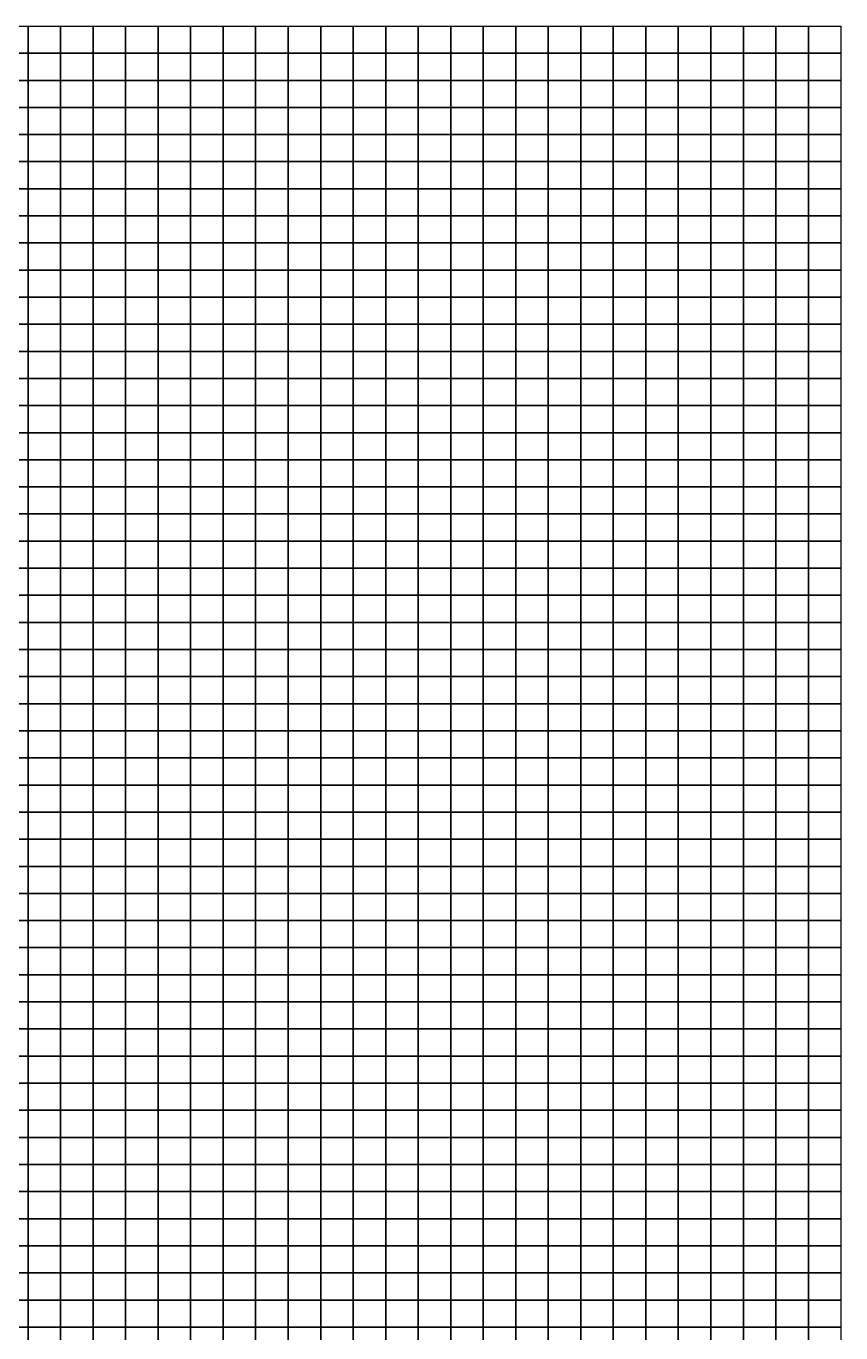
# Model space of a CAD drawing. Header units: millimetres. Extents: x -20000 to 218800, y -20000 to 179000.
# Drawn here: x 188728 to 218800, y 130788 to 179000 of the extents above; entities that cross this region are included whole.
import ezdxf

# ---------------------------------------------------------------- set-up
doc = ezdxf.new("R2010")
doc.units = ezdxf.units.MM

msp = doc.modelspace()

# ---------------------------------------------------------------- meshes
at = {"layer": 'GELAENDE'}
mesh = msp.add_polymesh((9, 8), dxfattribs=at)
for k, corner in enumerate([(181600, 172000, -531), (181600, 173000, -533), (181600, 174000, -533), (181600, 175000, -530), (181600, 176000, -525), (181600, 177000, -518), (181600, 178000, -509), (181600, 179000, -499), (182800, 172000, -537), (182800, 173000, -539), (182800, 174000, -539), (182800, 175000, -536), (182800, 176000, -531), (182800, 177000, -524), (182800, 178000, -514), (182800, 179000, -503), (184000, 172000, -542), (184000, 173000, -544), (184000, 174000, -544), (184000, 175000, -541), (184000, 176000, -536), (184000, 177000, -528), (184000, 178000, -518), (184000, 179000, -507), (185200, 172000, -545), (185200, 173000, -547), (185200, 174000, -547), (185200, 175000, -544), (185200, 176000, -539), (185200, 177000, -531), (185200, 178000, -521), (185200, 179000, -509), (186400, 172000, -547), (186400, 173000, -549), (186400, 174000, -549), (186400, 175000, -546), (186400, 176000, -541), (186400, 177000, -533), (186400, 178000, -523), (186400, 179000, -511), (187600, 172000, -548), (187600, 173000, -550), (187600, 174000, -549), (187600, 175000, -546), (187600, 176000, -541), (187600, 177000, -533), (187600, 178000, -523), (187600, 179000, -511), (188800, 172000, -547), (188800, 173000, -549), (188800, 174000, -548), (188800, 175000, -545), (188800, 176000, -540), (188800, 177000, -532), (188800, 178000, -522), (188800, 179000, -510), (190000, 172000, -544), (190000, 173000, -546), (190000, 174000, -546), (190000, 175000, -543), (190000, 176000, -538), (190000, 177000, -530), (190000, 178000, -520), (190000, 179000, -508), (191200, 172000, -540), (191200, 173000, -542), (191200, 174000, -542), (191200, 175000, -539), (191200, 176000, -534), (191200, 177000, -526), (191200, 178000, -517), (191200, 179000, -505)]):
    mesh.set_mesh_vertex(divmod(k, 8), corner)
mesh = msp.add_polymesh((9, 8), dxfattribs=at)
for k, corner in enumerate([(191200, 172000, -540), (191200, 173000, -542), (191200, 174000, -542), (191200, 175000, -539), (191200, 176000, -534), (191200, 177000, -526), (191200, 178000, -517), (191200, 179000, -505), (192400, 172000, -535), (192400, 173000, -537), (192400, 174000, -536), (192400, 175000, -534), (192400, 176000, -529), (192400, 177000, -522), (192400, 178000, -512), (192400, 179000, -501), (193600, 172000, -528), (193600, 173000, -530), (193600, 174000, -530), (193600, 175000, -527), (193600, 176000, -522), (193600, 177000, -516), (193600, 178000, -507), (193600, 179000, -496), (194800, 172000, -520), (194800, 173000, -522), (194800, 174000, -522), (194800, 175000, -519), (194800, 176000, -515), (194800, 177000, -508), (194800, 178000, -500), (194800, 179000, -490), (196000, 172000, -511), (196000, 173000, -513), (196000, 174000, -512), (196000, 175000, -510), (196000, 176000, -506), (196000, 177000, -500), (196000, 178000, -493), (196000, 179000, -483), (197200, 172000, -501), (197200, 173000, -502), (197200, 174000, -502), (197200, 175000, -500), (197200, 176000, -496), (197200, 177000, -491), (197200, 178000, -484), (197200, 179000, -476), (198400, 172000, -489), (198400, 173000, -491), (198400, 174000, -490), (198400, 175000, -489), (198400, 176000, -485), (198400, 177000, -481), (198400, 178000, -475), (198400, 179000, -467), (199600, 172000, -477), (199600, 173000, -478), (199600, 174000, -478), (199600, 175000, -477), (199600, 176000, -474), (199600, 177000, -470), (199600, 178000, -464), (199600, 179000, -458), (200800, 172000, -464), (200800, 173000, -465), (200800, 174000, -465), (200800, 175000, -464), (200800, 176000, -461), (200800, 177000, -458), (200800, 178000, -454), (200800, 179000, -448)]):
    mesh.set_mesh_vertex(divmod(k, 8), corner)
mesh = msp.add_polymesh((9, 8), dxfattribs=at)
for k, corner in enumerate([(200800, 172000, -464), (200800, 173000, -465), (200800, 174000, -465), (200800, 175000, -464), (200800, 176000, -461), (200800, 177000, -458), (200800, 178000, -454), (200800, 179000, -448), (202000, 172000, -451), (202000, 173000, -451), (202000, 174000, -451), (202000, 175000, -450), (202000, 176000, -448), (202000, 177000, -446), (202000, 178000, -442), (202000, 179000, -438), (203200, 172000, -436), (203200, 173000, -437), (203200, 174000, -437), (203200, 175000, -436), (203200, 176000, -435), (203200, 177000, -433), (203200, 178000, -430), (203200, 179000, -427), (204400, 172000, -422), (204400, 173000, -422), (204400, 174000, -422), (204400, 175000, -422), (204400, 176000, -421), (204400, 177000, -420), (204400, 178000, -418), (204400, 179000, -417), (205600, 172000, -407), (205600, 173000, -407), (205600, 174000, -407), (205600, 175000, -407), (205600, 176000, -407), (205600, 177000, -407), (205600, 178000, -406), (205600, 179000, -406), (206800, 172000, -393), (206800, 173000, -392), (206800, 174000, -392), (206800, 175000, -393), (206800, 176000, -393), (206800, 177000, -393), (206800, 178000, -394), (206800, 179000, -394), (208000, 172000, -378), (208000, 173000, -378), (208000, 174000, -378), (208000, 175000, -378), (208000, 176000, -379), (208000, 177000, -380), (208000, 178000, -382), (208000, 179000, -383), (209200, 172000, -363), (209200, 173000, -363), (209200, 174000, -363), (209200, 175000, -364), (209200, 176000, -365), (209200, 177000, -367), (209200, 178000, -369), (209200, 179000, -372), (210400, 172000, -349), (210400, 173000, -349), (210400, 174000, -349), (210400, 175000, -350), (210400, 176000, -352), (210400, 177000, -354), (210400, 178000, -358), (210400, 179000, -362)]):
    mesh.set_mesh_vertex(divmod(k, 8), corner)
mesh = msp.add_polymesh((8, 8), dxfattribs=at)
for k, corner in enumerate([(210400, 172000, -349), (210400, 173000, -349), (210400, 174000, -349), (210400, 175000, -350), (210400, 176000, -352), (210400, 177000, -354), (210400, 178000, -358), (210400, 179000, -362), (211600, 172000, -336), (211600, 173000, -335), (211600, 174000, -335), (211600, 175000, -336), (211600, 176000, -339), (211600, 177000, -342), (211600, 178000, -346), (211600, 179000, -352), (212800, 172000, -323), (212800, 173000, -322), (212800, 174000, -322), (212800, 175000, -323), (212800, 176000, -326), (212800, 177000, -330), (212800, 178000, -336), (212800, 179000, -342), (214000, 172000, -311), (214000, 173000, -309), (214000, 174000, -310), (214000, 175000, -311), (214000, 176000, -315), (214000, 177000, -319), (214000, 178000, -325), (214000, 179000, -333), (215200, 172000, -299), (215200, 173000, -298), (215200, 174000, -298), (215200, 175000, -300), (215200, 176000, -304), (215200, 177000, -309), (215200, 178000, -316), (215200, 179000, -324), (216400, 172000, -289), (216400, 173000, -287), (216400, 174000, -288), (216400, 175000, -290), (216400, 176000, -294), (216400, 177000, -300), (216400, 178000, -307), (216400, 179000, -317), (217600, 172000, -280), (217600, 173000, -278), (217600, 174000, -278), (217600, 175000, -281), (217600, 176000, -285), (217600, 177000, -292), (217600, 178000, -300), (217600, 179000, -310), (218800, 172000, -272), (218800, 173000, -270), (218800, 174000, -270), (218800, 175000, -273), (218800, 176000, -278), (218800, 177000, -284), (218800, 178000, -293), (218800, 179000, -304)]):
    mesh.set_mesh_vertex(divmod(k, 8), corner)
mesh = msp.add_polymesh((9, 9), dxfattribs=at)
for k, corner in enumerate([(181600, 164000, -447), (181600, 165000, -462), (181600, 166000, -477), (181600, 167000, -491), (181600, 168000, -502), (181600, 169000, -513), (181600, 170000, -521), (181600, 171000, -527), (181600, 172000, -531), (182800, 164000, -449), (182800, 165000, -465), (182800, 166000, -481), (182800, 167000, -495), (182800, 168000, -507), (182800, 169000, -518), (182800, 170000, -527), (182800, 171000, -533), (182800, 172000, -537), (184000, 164000, -451), (184000, 165000, -468), (184000, 166000, -484), (184000, 167000, -498), (184000, 168000, -511), (184000, 169000, -522), (184000, 170000, -531), (184000, 171000, -538), (184000, 172000, -542), (185200, 164000, -452), (185200, 165000, -469), (185200, 166000, -486), (185200, 167000, -500), (185200, 168000, -514), (185200, 169000, -525), (185200, 170000, -534), (185200, 171000, -541), (185200, 172000, -545), (186400, 164000, -452), (186400, 165000, -470), (186400, 166000, -487), (186400, 167000, -502), (186400, 168000, -515), (186400, 169000, -526), (186400, 170000, -536), (186400, 171000, -543), (186400, 172000, -547), (187600, 164000, -453), (187600, 165000, -470), (187600, 166000, -487), (187600, 167000, -502), (187600, 168000, -515), (187600, 169000, -527), (187600, 170000, -536), (187600, 171000, -543), (187600, 172000, -548), (188800, 164000, -452), (188800, 165000, -470), (188800, 166000, -486), (188800, 167000, -501), (188800, 168000, -515), (188800, 169000, -526), (188800, 170000, -535), (188800, 171000, -542), (188800, 172000, -547), (190000, 164000, -451), (190000, 165000, -469), (190000, 166000, -485), (190000, 167000, -500), (190000, 168000, -513), (190000, 169000, -524), (190000, 170000, -533), (190000, 171000, -540), (190000, 172000, -544), (191200, 164000, -450), (191200, 165000, -467), (191200, 166000, -482), (191200, 167000, -497), (191200, 168000, -510), (191200, 169000, -520), (191200, 170000, -529), (191200, 171000, -536), (191200, 172000, -540)]):
    mesh.set_mesh_vertex(divmod(k, 9), corner)
mesh = msp.add_polymesh((9, 9), dxfattribs=at)
for k, corner in enumerate([(191200, 164000, -450), (191200, 165000, -467), (191200, 166000, -482), (191200, 167000, -497), (191200, 168000, -510), (191200, 169000, -520), (191200, 170000, -529), (191200, 171000, -536), (191200, 172000, -540), (192400, 164000, -448), (192400, 165000, -464), (192400, 166000, -479), (192400, 167000, -493), (192400, 168000, -505), (192400, 169000, -516), (192400, 170000, -524), (192400, 171000, -531), (192400, 172000, -535), (193600, 164000, -446), (193600, 165000, -461), (193600, 166000, -475), (193600, 167000, -488), (193600, 168000, -500), (193600, 169000, -510), (193600, 170000, -518), (193600, 171000, -524), (193600, 172000, -528), (194800, 164000, -443), (194800, 165000, -457), (194800, 166000, -471), (194800, 167000, -483), (194800, 168000, -494), (194800, 169000, -503), (194800, 170000, -511), (194800, 171000, -516), (194800, 172000, -520), (196000, 164000, -439), (196000, 165000, -453), (196000, 166000, -465), (196000, 167000, -477), (196000, 168000, -487), (196000, 169000, -495), (196000, 170000, -502), (196000, 171000, -508), (196000, 172000, -511), (197200, 164000, -436), (197200, 165000, -448), (197200, 166000, -459), (197200, 167000, -470), (197200, 168000, -479), (197200, 169000, -486), (197200, 170000, -493), (197200, 171000, -498), (197200, 172000, -501), (198400, 164000, -432), (198400, 165000, -443), (198400, 166000, -453), (198400, 167000, -462), (198400, 168000, -470), (198400, 169000, -477), (198400, 170000, -482), (198400, 171000, -487), (198400, 172000, -489), (199600, 164000, -427), (199600, 165000, -437), (199600, 166000, -445), (199600, 167000, -453), (199600, 168000, -460), (199600, 169000, -466), (199600, 170000, -471), (199600, 171000, -475), (199600, 172000, -477), (200800, 164000, -423), (200800, 165000, -431), (200800, 166000, -438), (200800, 167000, -444), (200800, 168000, -450), (200800, 169000, -455), (200800, 170000, -459), (200800, 171000, -462), (200800, 172000, -464)]):
    mesh.set_mesh_vertex(divmod(k, 9), corner)
mesh = msp.add_polymesh((9, 9), dxfattribs=at)
for k, corner in enumerate([(200800, 164000, -423), (200800, 165000, -431), (200800, 166000, -438), (200800, 167000, -444), (200800, 168000, -450), (200800, 169000, -455), (200800, 170000, -459), (200800, 171000, -462), (200800, 172000, -464), (202000, 164000, -418), (202000, 165000, -424), (202000, 166000, -430), (202000, 167000, -435), (202000, 168000, -440), (202000, 169000, -443), (202000, 170000, -447), (202000, 171000, -449), (202000, 172000, -451), (203200, 164000, -413), (203200, 165000, -417), (203200, 166000, -421), (203200, 167000, -425), (203200, 168000, -429), (203200, 169000, -431), (203200, 170000, -434), (203200, 171000, -435), (203200, 172000, -436), (204400, 164000, -408), (204400, 165000, -410), (204400, 166000, -413), (204400, 167000, -415), (204400, 168000, -417), (204400, 169000, -419), (204400, 170000, -420), (204400, 171000, -421), (204400, 172000, -422), (205600, 164000, -403), (205600, 165000, -403), (205600, 166000, -404), (205600, 167000, -405), (205600, 168000, -406), (205600, 169000, -406), (205600, 170000, -407), (205600, 171000, -407), (205600, 172000, -407), (206800, 164000, -397), (206800, 165000, -396), (206800, 166000, -396), (206800, 167000, -395), (206800, 168000, -394), (206800, 169000, -394), (206800, 170000, -393), (206800, 171000, -393), (206800, 172000, -393), (208000, 164000, -392), (208000, 165000, -389), (208000, 166000, -387), (208000, 167000, -385), (208000, 168000, -383), (208000, 169000, -381), (208000, 170000, -380), (208000, 171000, -379), (208000, 172000, -378), (209200, 164000, -387), (209200, 165000, -383), (209200, 166000, -378), (209200, 167000, -375), (209200, 168000, -371), (209200, 169000, -369), (209200, 170000, -366), (209200, 171000, -365), (209200, 172000, -363), (210400, 164000, -382), (210400, 165000, -376), (210400, 166000, -370), (210400, 167000, -365), (210400, 168000, -360), (210400, 169000, -356), (210400, 170000, -353), (210400, 171000, -351), (210400, 172000, -349)]):
    mesh.set_mesh_vertex(divmod(k, 9), corner)
mesh = msp.add_polymesh((8, 9), dxfattribs=at)
for k, corner in enumerate([(210400, 164000, -382), (210400, 165000, -376), (210400, 166000, -370), (210400, 167000, -365), (210400, 168000, -360), (210400, 169000, -356), (210400, 170000, -353), (210400, 171000, -351), (210400, 172000, -349), (211600, 164000, -377), (211600, 165000, -369), (211600, 166000, -362), (211600, 167000, -356), (211600, 168000, -350), (211600, 169000, -345), (211600, 170000, -341), (211600, 171000, -338), (211600, 172000, -336), (212800, 164000, -373), (212800, 165000, -363), (212800, 166000, -355), (212800, 167000, -347), (212800, 168000, -340), (212800, 169000, -334), (212800, 170000, -329), (212800, 171000, -325), (212800, 172000, -323), (214000, 164000, -368), (214000, 165000, -357), (214000, 166000, -347), (214000, 167000, -338), (214000, 168000, -330), (214000, 169000, -323), (214000, 170000, -318), (214000, 171000, -313), (214000, 172000, -311), (215200, 164000, -364), (215200, 165000, -352), (215200, 166000, -341), (215200, 167000, -330), (215200, 168000, -321), (215200, 169000, -313), (215200, 170000, -307), (215200, 171000, -302), (215200, 172000, -299), (216400, 164000, -360), (216400, 165000, -347), (216400, 166000, -335), (216400, 167000, -323), (216400, 168000, -313), (216400, 169000, -305), (216400, 170000, -298), (216400, 171000, -292), (216400, 172000, -289), (217600, 164000, -357), (217600, 165000, -343), (217600, 166000, -329), (217600, 167000, -317), (217600, 168000, -306), (217600, 169000, -297), (217600, 170000, -289), (217600, 171000, -283), (217600, 172000, -280), (218800, 164000, -354), (218800, 165000, -339), (218800, 166000, -325), (218800, 167000, -311), (218800, 168000, -300), (218800, 169000, -290), (218800, 170000, -282), (218800, 171000, -276), (218800, 172000, -272)]):
    mesh.set_mesh_vertex(divmod(k, 9), corner)
mesh = msp.add_polymesh((9, 9), dxfattribs=at)
for k, corner in enumerate([(181600, 156000, -316), (181600, 157000, -330), (181600, 158000, -345), (181600, 159000, -362), (181600, 160000, -379), (181600, 161000, -396), (181600, 162000, -413), (181600, 163000, -430), (181600, 164000, -447), (182800, 156000, -312), (182800, 157000, -327), (182800, 158000, -343), (182800, 159000, -360), (182800, 160000, -378), (182800, 161000, -396), (182800, 162000, -414), (182800, 163000, -432), (182800, 164000, -449), (184000, 156000, -309), (184000, 157000, -324), (184000, 158000, -341), (184000, 159000, -358), (184000, 160000, -377), (184000, 161000, -395), (184000, 162000, -414), (184000, 163000, -433), (184000, 164000, -451), (185200, 156000, -307), (185200, 157000, -323), (185200, 158000, -340), (185200, 159000, -358), (185200, 160000, -376), (185200, 161000, -395), (185200, 162000, -414), (185200, 163000, -433), (185200, 164000, -452), (186400, 156000, -306), (186400, 157000, -322), (186400, 158000, -339), (186400, 159000, -357), (186400, 160000, -376), (186400, 161000, -395), (186400, 162000, -415), (186400, 163000, -434), (186400, 164000, -452), (187600, 156000, -305), (187600, 157000, -321), (187600, 158000, -339), (187600, 159000, -357), (187600, 160000, -376), (187600, 161000, -395), (187600, 162000, -415), (187600, 163000, -434), (187600, 164000, -453), (188800, 156000, -306), (188800, 157000, -322), (188800, 158000, -339), (188800, 159000, -357), (188800, 160000, -376), (188800, 161000, -395), (188800, 162000, -415), (188800, 163000, -434), (188800, 164000, -452), (190000, 156000, -308), (190000, 157000, -323), (190000, 158000, -340), (190000, 159000, -358), (190000, 160000, -376), (190000, 161000, -395), (190000, 162000, -414), (190000, 163000, -433), (190000, 164000, -451), (191200, 156000, -310), (191200, 157000, -325), (191200, 158000, -342), (191200, 159000, -359), (191200, 160000, -377), (191200, 161000, -395), (191200, 162000, -414), (191200, 163000, -432), (191200, 164000, -450)]):
    mesh.set_mesh_vertex(divmod(k, 9), corner)
mesh = msp.add_polymesh((9, 9), dxfattribs=at)
for k, corner in enumerate([(191200, 156000, -310), (191200, 157000, -325), (191200, 158000, -342), (191200, 159000, -359), (191200, 160000, -377), (191200, 161000, -395), (191200, 162000, -414), (191200, 163000, -432), (191200, 164000, -450), (192400, 156000, -314), (192400, 157000, -328), (192400, 158000, -344), (192400, 159000, -361), (192400, 160000, -378), (192400, 161000, -396), (192400, 162000, -413), (192400, 163000, -431), (192400, 164000, -448), (193600, 156000, -318), (193600, 157000, -332), (193600, 158000, -347), (193600, 159000, -363), (193600, 160000, -379), (193600, 161000, -396), (193600, 162000, -413), (193600, 163000, -429), (193600, 164000, -446), (194800, 156000, -323), (194800, 157000, -336), (194800, 158000, -350), (194800, 159000, -365), (194800, 160000, -380), (194800, 161000, -396), (194800, 162000, -412), (194800, 163000, -428), (194800, 164000, -443), (196000, 156000, -329), (196000, 157000, -341), (196000, 158000, -354), (196000, 159000, -368), (196000, 160000, -382), (196000, 161000, -396), (196000, 162000, -411), (196000, 163000, -425), (196000, 164000, -439), (197200, 156000, -336), (197200, 157000, -346), (197200, 158000, -358), (197200, 159000, -371), (197200, 160000, -384), (197200, 161000, -397), (197200, 162000, -410), (197200, 163000, -423), (197200, 164000, -436), (198400, 156000, -343), (198400, 157000, -352), (198400, 158000, -363), (198400, 159000, -374), (198400, 160000, -385), (198400, 161000, -397), (198400, 162000, -409), (198400, 163000, -421), (198400, 164000, -432), (199600, 156000, -351), (199600, 157000, -359), (199600, 158000, -368), (199600, 159000, -377), (199600, 160000, -387), (199600, 161000, -397), (199600, 162000, -408), (199600, 163000, -418), (199600, 164000, -427), (200800, 156000, -359), (200800, 157000, -366), (200800, 158000, -373), (200800, 159000, -381), (200800, 160000, -389), (200800, 161000, -398), (200800, 162000, -406), (200800, 163000, -415), (200800, 164000, -423)]):
    mesh.set_mesh_vertex(divmod(k, 9), corner)
mesh = msp.add_polymesh((9, 9), dxfattribs=at)
for k, corner in enumerate([(200800, 156000, -359), (200800, 157000, -366), (200800, 158000, -373), (200800, 159000, -381), (200800, 160000, -389), (200800, 161000, -398), (200800, 162000, -406), (200800, 163000, -415), (200800, 164000, -423), (202000, 156000, -368), (202000, 157000, -373), (202000, 158000, -379), (202000, 159000, -385), (202000, 160000, -392), (202000, 161000, -398), (202000, 162000, -405), (202000, 163000, -412), (202000, 164000, -418), (203200, 156000, -377), (203200, 157000, -381), (203200, 158000, -385), (203200, 159000, -389), (203200, 160000, -394), (203200, 161000, -399), (203200, 162000, -404), (203200, 163000, -408), (203200, 164000, -413), (204400, 156000, -386), (204400, 157000, -388), (204400, 158000, -391), (204400, 159000, -394), (204400, 160000, -396), (204400, 161000, -399), (204400, 162000, -402), (204400, 163000, -405), (204400, 164000, -408), (205600, 156000, -395), (205600, 157000, -396), (205600, 158000, -397), (205600, 159000, -398), (205600, 160000, -399), (205600, 161000, -400), (205600, 162000, -401), (205600, 163000, -402), (205600, 164000, -403), (206800, 156000, -405), (206800, 157000, -404), (206800, 158000, -403), (206800, 159000, -402), (206800, 160000, -401), (206800, 161000, -400), (206800, 162000, -399), (206800, 163000, -398), (206800, 164000, -397), (208000, 156000, -414), (208000, 157000, -412), (208000, 158000, -409), (208000, 159000, -406), (208000, 160000, -404), (208000, 161000, -401), (208000, 162000, -398), (208000, 163000, -395), (208000, 164000, -392), (209200, 156000, -423), (209200, 157000, -419), (209200, 158000, -415), (209200, 159000, -411), (209200, 160000, -406), (209200, 161000, -401), (209200, 162000, -396), (209200, 163000, -392), (209200, 164000, -387), (210400, 156000, -432), (210400, 157000, -427), (210400, 158000, -421), (210400, 159000, -415), (210400, 160000, -408), (210400, 161000, -402), (210400, 162000, -395), (210400, 163000, -388), (210400, 164000, -382)]):
    mesh.set_mesh_vertex(divmod(k, 9), corner)
mesh = msp.add_polymesh((8, 9), dxfattribs=at)
for k, corner in enumerate([(210400, 156000, -432), (210400, 157000, -427), (210400, 158000, -421), (210400, 159000, -415), (210400, 160000, -408), (210400, 161000, -402), (210400, 162000, -395), (210400, 163000, -388), (210400, 164000, -382), (211600, 156000, -441), (211600, 157000, -434), (211600, 158000, -427), (211600, 159000, -419), (211600, 160000, -411), (211600, 161000, -402), (211600, 162000, -394), (211600, 163000, -385), (211600, 164000, -377), (212800, 156000, -449), (212800, 157000, -441), (212800, 158000, -432), (212800, 159000, -423), (212800, 160000, -413), (212800, 161000, -403), (212800, 162000, -392), (212800, 163000, -382), (212800, 164000, -373), (214000, 156000, -457), (214000, 157000, -448), (214000, 158000, -437), (214000, 159000, -426), (214000, 160000, -415), (214000, 161000, -403), (214000, 162000, -391), (214000, 163000, -379), (214000, 164000, -368), (215200, 156000, -464), (215200, 157000, -454), (215200, 158000, -442), (215200, 159000, -429), (215200, 160000, -416), (215200, 161000, -403), (215200, 162000, -390), (215200, 163000, -377), (215200, 164000, -364), (216400, 156000, -471), (216400, 157000, -459), (216400, 158000, -446), (216400, 159000, -432), (216400, 160000, -418), (216400, 161000, -404), (216400, 162000, -389), (216400, 163000, -375), (216400, 164000, -360), (217600, 156000, -477), (217600, 157000, -464), (217600, 158000, -450), (217600, 159000, -435), (217600, 160000, -420), (217600, 161000, -404), (217600, 162000, -388), (217600, 163000, -372), (217600, 164000, -357), (218800, 156000, -482), (218800, 157000, -468), (218800, 158000, -453), (218800, 159000, -437), (218800, 160000, -421), (218800, 161000, -404), (218800, 162000, -387), (218800, 163000, -371), (218800, 164000, -354)]):
    mesh.set_mesh_vertex(divmod(k, 9), corner)
mesh = msp.add_polymesh((9, 9), dxfattribs=at)
for k, corner in enumerate([(181600, 148000, -268), (181600, 149000, -267), (181600, 150000, -268), (181600, 151000, -271), (181600, 152000, -276), (181600, 153000, -283), (181600, 154000, -292), (181600, 155000, -303), (181600, 156000, -316), (182800, 148000, -262), (182800, 149000, -261), (182800, 150000, -261), (182800, 151000, -265), (182800, 152000, -270), (182800, 153000, -278), (182800, 154000, -287), (182800, 155000, -299), (182800, 156000, -312), (184000, 148000, -257), (184000, 149000, -256), (184000, 150000, -257), (184000, 151000, -260), (184000, 152000, -265), (184000, 153000, -273), (184000, 154000, -283), (184000, 155000, -295), (184000, 156000, -309), (185200, 148000, -254), (185200, 149000, -252), (185200, 150000, -253), (185200, 151000, -257), (185200, 152000, -262), (185200, 153000, -270), (185200, 154000, -281), (185200, 155000, -293), (185200, 156000, -307), (186400, 148000, -252), (186400, 149000, -250), (186400, 150000, -251), (186400, 151000, -255), (186400, 152000, -261), (186400, 153000, -269), (186400, 154000, -279), (186400, 155000, -291), (186400, 156000, -306), (187600, 148000, -252), (187600, 149000, -250), (187600, 150000, -251), (187600, 151000, -254), (187600, 152000, -260), (187600, 153000, -268), (187600, 154000, -279), (187600, 155000, -291), (187600, 156000, -305), (188800, 148000, -253), (188800, 149000, -251), (188800, 150000, -252), (188800, 151000, -255), (188800, 152000, -261), (188800, 153000, -269), (188800, 154000, -280), (188800, 155000, -292), (188800, 156000, -306), (190000, 148000, -255), (190000, 149000, -254), (190000, 150000, -255), (190000, 151000, -258), (190000, 152000, -263), (190000, 153000, -271), (190000, 154000, -282), (190000, 155000, -294), (190000, 156000, -308), (191200, 148000, -259), (191200, 149000, -258), (191200, 150000, -259), (191200, 151000, -262), (191200, 152000, -267), (191200, 153000, -275), (191200, 154000, -285), (191200, 155000, -297), (191200, 156000, -310)]):
    mesh.set_mesh_vertex(divmod(k, 9), corner)
mesh = msp.add_polymesh((9, 9), dxfattribs=at)
for k, corner in enumerate([(191200, 148000, -259), (191200, 149000, -258), (191200, 150000, -259), (191200, 151000, -262), (191200, 152000, -267), (191200, 153000, -275), (191200, 154000, -285), (191200, 155000, -297), (191200, 156000, -310), (192400, 148000, -265), (192400, 149000, -263), (192400, 150000, -264), (192400, 151000, -267), (192400, 152000, -272), (192400, 153000, -280), (192400, 154000, -289), (192400, 155000, -301), (192400, 156000, -314), (193600, 148000, -271), (193600, 149000, -270), (193600, 150000, -271), (193600, 151000, -274), (193600, 152000, -279), (193600, 153000, -286), (193600, 154000, -295), (193600, 155000, -306), (193600, 156000, -318), (194800, 148000, -279), (194800, 149000, -278), (194800, 150000, -279), (194800, 151000, -281), (194800, 152000, -286), (194800, 153000, -293), (194800, 154000, -301), (194800, 155000, -311), (194800, 156000, -323), (196000, 148000, -289), (196000, 149000, -287), (196000, 150000, -288), (196000, 151000, -291), (196000, 152000, -295), (196000, 153000, -301), (196000, 154000, -309), (196000, 155000, -318), (196000, 156000, -329), (197200, 148000, -299), (197200, 149000, -298), (197200, 150000, -298), (197200, 151000, -301), (197200, 152000, -305), (197200, 153000, -310), (197200, 154000, -317), (197200, 155000, -326), (197200, 156000, -336), (198400, 148000, -310), (198400, 149000, -309), (198400, 150000, -310), (198400, 151000, -312), (198400, 152000, -315), (198400, 153000, -320), (198400, 154000, -327), (198400, 155000, -334), (198400, 156000, -343), (199600, 148000, -323), (199600, 149000, -322), (199600, 150000, -322), (199600, 151000, -324), (199600, 152000, -327), (199600, 153000, -331), (199600, 154000, -337), (199600, 155000, -343), (199600, 156000, -351), (200800, 148000, -336), (200800, 149000, -335), (200800, 150000, -335), (200800, 151000, -337), (200800, 152000, -339), (200800, 153000, -343), (200800, 154000, -347), (200800, 155000, -353), (200800, 156000, -359)]):
    mesh.set_mesh_vertex(divmod(k, 9), corner)
mesh = msp.add_polymesh((9, 9), dxfattribs=at)
for k, corner in enumerate([(200800, 148000, -336), (200800, 149000, -335), (200800, 150000, -335), (200800, 151000, -337), (200800, 152000, -339), (200800, 153000, -343), (200800, 154000, -347), (200800, 155000, -353), (200800, 156000, -359), (202000, 148000, -349), (202000, 149000, -349), (202000, 150000, -349), (202000, 151000, -350), (202000, 152000, -352), (202000, 153000, -355), (202000, 154000, -358), (202000, 155000, -363), (202000, 156000, -368), (203200, 148000, -363), (203200, 149000, -363), (203200, 150000, -363), (203200, 151000, -364), (203200, 152000, -365), (203200, 153000, -367), (203200, 154000, -370), (203200, 155000, -373), (203200, 156000, -377), (204400, 148000, -378), (204400, 149000, -378), (204400, 150000, -378), (204400, 151000, -378), (204400, 152000, -379), (204400, 153000, -380), (204400, 154000, -382), (204400, 155000, -384), (204400, 156000, -386), (205600, 148000, -393), (205600, 149000, -393), (205600, 150000, -393), (205600, 151000, -393), (205600, 152000, -393), (205600, 153000, -393), (205600, 154000, -394), (205600, 155000, -395), (205600, 156000, -395), (206800, 148000, -407), (206800, 149000, -408), (206800, 150000, -408), (206800, 151000, -407), (206800, 152000, -407), (206800, 153000, -407), (206800, 154000, -406), (206800, 155000, -405), (206800, 156000, -405), (208000, 148000, -422), (208000, 149000, -422), (208000, 150000, -422), (208000, 151000, -422), (208000, 152000, -421), (208000, 153000, -420), (208000, 154000, -418), (208000, 155000, -416), (208000, 156000, -414), (209200, 148000, -437), (209200, 149000, -437), (209200, 150000, -437), (209200, 151000, -436), (209200, 152000, -435), (209200, 153000, -433), (209200, 154000, -430), (209200, 155000, -427), (209200, 156000, -423), (210400, 148000, -451), (210400, 149000, -451), (210400, 150000, -451), (210400, 151000, -450), (210400, 152000, -448), (210400, 153000, -445), (210400, 154000, -442), (210400, 155000, -437), (210400, 156000, -432)]):
    mesh.set_mesh_vertex(divmod(k, 9), corner)
mesh = msp.add_polymesh((8, 9), dxfattribs=at)
for k, corner in enumerate([(210400, 148000, -451), (210400, 149000, -451), (210400, 150000, -451), (210400, 151000, -450), (210400, 152000, -448), (210400, 153000, -445), (210400, 154000, -442), (210400, 155000, -437), (210400, 156000, -432), (211600, 148000, -465), (211600, 149000, -465), (211600, 150000, -465), (211600, 151000, -463), (211600, 152000, -461), (211600, 153000, -457), (211600, 154000, -453), (211600, 155000, -447), (211600, 156000, -441), (212800, 148000, -478), (212800, 149000, -478), (212800, 150000, -478), (212800, 151000, -476), (212800, 152000, -473), (212800, 153000, -469), (212800, 154000, -463), (212800, 155000, -457), (212800, 156000, -449), (214000, 148000, -490), (214000, 149000, -491), (214000, 150000, -490), (214000, 151000, -488), (214000, 152000, -485), (214000, 153000, -480), (214000, 154000, -473), (214000, 155000, -466), (214000, 156000, -457), (215200, 148000, -501), (215200, 149000, -502), (215200, 150000, -502), (215200, 151000, -499), (215200, 152000, -495), (215200, 153000, -490), (215200, 154000, -483), (215200, 155000, -474), (215200, 156000, -464), (216400, 148000, -511), (216400, 149000, -513), (216400, 150000, -512), (216400, 151000, -510), (216400, 152000, -505), (216400, 153000, -499), (216400, 154000, -491), (216400, 155000, -482), (216400, 156000, -471), (217600, 148000, -521), (217600, 149000, -522), (217600, 150000, -521), (217600, 151000, -519), (217600, 152000, -514), (217600, 153000, -507), (217600, 154000, -499), (217600, 155000, -489), (217600, 156000, -477), (218800, 148000, -529), (218800, 149000, -530), (218800, 150000, -529), (218800, 151000, -526), (218800, 152000, -521), (218800, 153000, -514), (218800, 154000, -505), (218800, 155000, -494), (218800, 156000, -482)]):
    mesh.set_mesh_vertex(divmod(k, 9), corner)
mesh = msp.add_polymesh((9, 9), dxfattribs=at)
for k, corner in enumerate([(181600, 140000, -351), (181600, 141000, -335), (181600, 142000, -321), (181600, 143000, -307), (181600, 144000, -296), (181600, 145000, -286), (181600, 146000, -278), (181600, 147000, -272), (181600, 148000, -268), (182800, 140000, -348), (182800, 141000, -332), (182800, 142000, -317), (182800, 143000, -303), (182800, 144000, -291), (182800, 145000, -281), (182800, 146000, -272), (182800, 147000, -266), (182800, 148000, -262), (184000, 140000, -347), (184000, 141000, -330), (184000, 142000, -314), (184000, 143000, -300), (184000, 144000, -287), (184000, 145000, -276), (184000, 146000, -268), (184000, 147000, -261), (184000, 148000, -257), (185200, 140000, -345), (185200, 141000, -328), (185200, 142000, -312), (185200, 143000, -297), (185200, 144000, -284), (185200, 145000, -273), (185200, 146000, -265), (185200, 147000, -258), (185200, 148000, -254), (186400, 140000, -345), (186400, 141000, -327), (186400, 142000, -311), (186400, 143000, -296), (186400, 144000, -283), (186400, 145000, -272), (186400, 146000, -263), (186400, 147000, -256), (186400, 148000, -252), (187600, 140000, -344), (187600, 141000, -327), (187600, 142000, -310), (187600, 143000, -296), (187600, 144000, -283), (187600, 145000, -271), (187600, 146000, -263), (187600, 147000, -256), (187600, 148000, -252), (188800, 140000, -345), (188800, 141000, -327), (188800, 142000, -311), (188800, 143000, -296), (188800, 144000, -283), (188800, 145000, -272), (188800, 146000, -264), (188800, 147000, -257), (188800, 148000, -253), (190000, 140000, -346), (190000, 141000, -329), (190000, 142000, -313), (190000, 143000, -298), (190000, 144000, -285), (190000, 145000, -275), (190000, 146000, -266), (190000, 147000, -259), (190000, 148000, -255), (191200, 140000, -347), (191200, 141000, -331), (191200, 142000, -315), (191200, 143000, -301), (191200, 144000, -289), (191200, 145000, -278), (191200, 146000, -270), (191200, 147000, -263), (191200, 148000, -259)]):
    mesh.set_mesh_vertex(divmod(k, 9), corner)
mesh = msp.add_polymesh((9, 9), dxfattribs=at)
for k, corner in enumerate([(191200, 140000, -347), (191200, 141000, -331), (191200, 142000, -315), (191200, 143000, -301), (191200, 144000, -289), (191200, 145000, -278), (191200, 146000, -270), (191200, 147000, -263), (191200, 148000, -259), (192400, 140000, -349), (192400, 141000, -333), (192400, 142000, -318), (192400, 143000, -305), (192400, 144000, -293), (192400, 145000, -283), (192400, 146000, -275), (192400, 147000, -268), (192400, 148000, -265), (193600, 140000, -352), (193600, 141000, -337), (193600, 142000, -322), (193600, 143000, -309), (193600, 144000, -298), (193600, 145000, -289), (193600, 146000, -281), (193600, 147000, -275), (193600, 148000, -271), (194800, 140000, -355), (194800, 141000, -340), (194800, 142000, -327), (194800, 143000, -315), (194800, 144000, -304), (194800, 145000, -295), (194800, 146000, -288), (194800, 147000, -283), (194800, 148000, -279), (196000, 140000, -358), (196000, 141000, -345), (196000, 142000, -333), (196000, 143000, -322), (196000, 144000, -312), (196000, 145000, -303), (196000, 146000, -297), (196000, 147000, -292), (196000, 148000, -289), (197200, 140000, -362), (197200, 141000, -350), (197200, 142000, -339), (197200, 143000, -329), (197200, 144000, -320), (197200, 145000, -312), (197200, 146000, -306), (197200, 147000, -302), (197200, 148000, -299), (198400, 140000, -366), (198400, 141000, -356), (198400, 142000, -346), (198400, 143000, -337), (198400, 144000, -329), (198400, 145000, -322), (198400, 146000, -317), (198400, 147000, -313), (198400, 148000, -310), (199600, 140000, -371), (199600, 141000, -362), (199600, 142000, -353), (199600, 143000, -345), (199600, 144000, -339), (199600, 145000, -333), (199600, 146000, -328), (199600, 147000, -325), (199600, 148000, -323), (200800, 140000, -376), (200800, 141000, -368), (200800, 142000, -361), (200800, 143000, -355), (200800, 144000, -349), (200800, 145000, -344), (200800, 146000, -340), (200800, 147000, -337), (200800, 148000, -336)]):
    mesh.set_mesh_vertex(divmod(k, 9), corner)
mesh = msp.add_polymesh((9, 9), dxfattribs=at)
for k, corner in enumerate([(200800, 140000, -376), (200800, 141000, -368), (200800, 142000, -361), (200800, 143000, -355), (200800, 144000, -349), (200800, 145000, -344), (200800, 146000, -340), (200800, 147000, -337), (200800, 148000, -336), (202000, 140000, -381), (202000, 141000, -375), (202000, 142000, -369), (202000, 143000, -364), (202000, 144000, -360), (202000, 145000, -356), (202000, 146000, -353), (202000, 147000, -351), (202000, 148000, -349), (203200, 140000, -386), (203200, 141000, -382), (203200, 142000, -378), (203200, 143000, -374), (203200, 144000, -371), (203200, 145000, -368), (203200, 146000, -366), (203200, 147000, -364), (203200, 148000, -363), (204400, 140000, -392), (204400, 141000, -389), (204400, 142000, -387), (204400, 143000, -384), (204400, 144000, -382), (204400, 145000, -381), (204400, 146000, -380), (204400, 147000, -379), (204400, 148000, -378), (205600, 140000, -397), (205600, 141000, -396), (205600, 142000, -396), (205600, 143000, -395), (205600, 144000, -394), (205600, 145000, -394), (205600, 146000, -393), (205600, 147000, -393), (205600, 148000, -393), (206800, 140000, -403), (206800, 141000, -404), (206800, 142000, -405), (206800, 143000, -405), (206800, 144000, -406), (206800, 145000, -406), (206800, 146000, -407), (206800, 147000, -407), (206800, 148000, -407), (208000, 140000, -408), (208000, 141000, -411), (208000, 142000, -413), (208000, 143000, -416), (208000, 144000, -418), (208000, 145000, -419), (208000, 146000, -421), (208000, 147000, -422), (208000, 148000, -422), (209200, 140000, -414), (209200, 141000, -418), (209200, 142000, -422), (209200, 143000, -426), (209200, 144000, -429), (209200, 145000, -432), (209200, 146000, -434), (209200, 147000, -436), (209200, 148000, -437), (210400, 140000, -419), (210400, 141000, -425), (210400, 142000, -431), (210400, 143000, -436), (210400, 144000, -440), (210400, 145000, -444), (210400, 146000, -447), (210400, 147000, -449), (210400, 148000, -451)]):
    mesh.set_mesh_vertex(divmod(k, 9), corner)
mesh = msp.add_polymesh((8, 9), dxfattribs=at)
for k, corner in enumerate([(210400, 140000, -419), (210400, 141000, -425), (210400, 142000, -431), (210400, 143000, -436), (210400, 144000, -440), (210400, 145000, -444), (210400, 146000, -447), (210400, 147000, -449), (210400, 148000, -451), (211600, 140000, -424), (211600, 141000, -432), (211600, 142000, -439), (211600, 143000, -445), (211600, 144000, -451), (211600, 145000, -456), (211600, 146000, -460), (211600, 147000, -463), (211600, 148000, -465), (212800, 140000, -429), (212800, 141000, -438), (212800, 142000, -447), (212800, 143000, -455), (212800, 144000, -461), (212800, 145000, -467), (212800, 146000, -472), (212800, 147000, -475), (212800, 148000, -478), (214000, 140000, -434), (214000, 141000, -444), (214000, 142000, -454), (214000, 143000, -463), (214000, 144000, -471), (214000, 145000, -478), (214000, 146000, -483), (214000, 147000, -487), (214000, 148000, -490), (215200, 140000, -438), (215200, 141000, -450), (215200, 142000, -461), (215200, 143000, -471), (215200, 144000, -480), (215200, 145000, -488), (215200, 146000, -494), (215200, 147000, -498), (215200, 148000, -501), (216400, 140000, -442), (216400, 141000, -455), (216400, 142000, -467), (216400, 143000, -478), (216400, 144000, -488), (216400, 145000, -497), (216400, 146000, -503), (216400, 147000, -508), (216400, 148000, -511), (217600, 140000, -445), (217600, 141000, -460), (217600, 142000, -473), (217600, 143000, -485), (217600, 144000, -496), (217600, 145000, -505), (217600, 146000, -512), (217600, 147000, -517), (217600, 148000, -521), (218800, 140000, -448), (218800, 141000, -463), (218800, 142000, -478), (218800, 143000, -491), (218800, 144000, -502), (218800, 145000, -512), (218800, 146000, -519), (218800, 147000, -525), (218800, 148000, -529)]):
    mesh.set_mesh_vertex(divmod(k, 9), corner)
mesh = msp.add_polymesh((9, 9), dxfattribs=at)
for k, corner in enumerate([(181600, 132000, -482), (181600, 133000, -467), (181600, 134000, -452), (181600, 135000, -436), (181600, 136000, -419), (181600, 137000, -401), (181600, 138000, -384), (181600, 139000, -367), (181600, 140000, -351), (182800, 132000, -485), (182800, 133000, -470), (182800, 134000, -454), (182800, 135000, -437), (182800, 136000, -419), (182800, 137000, -401), (182800, 138000, -383), (182800, 139000, -366), (182800, 140000, -348), (184000, 132000, -488), (184000, 133000, -473), (184000, 134000, -456), (184000, 135000, -439), (184000, 136000, -420), (184000, 137000, -401), (184000, 138000, -383), (184000, 139000, -364), (184000, 140000, -347), (185200, 132000, -491), (185200, 133000, -475), (185200, 134000, -458), (185200, 135000, -439), (185200, 136000, -421), (185200, 137000, -402), (185200, 138000, -382), (185200, 139000, -364), (185200, 140000, -345), (186400, 132000, -492), (186400, 133000, -476), (186400, 134000, -458), (186400, 135000, -440), (186400, 136000, -421), (186400, 137000, -402), (186400, 138000, -382), (186400, 139000, -363), (186400, 140000, -345), (187600, 132000, -492), (187600, 133000, -476), (187600, 134000, -458), (187600, 135000, -440), (187600, 136000, -421), (187600, 137000, -402), (187600, 138000, -382), (187600, 139000, -363), (187600, 140000, -344), (188800, 132000, -491), (188800, 133000, -475), (188800, 134000, -458), (188800, 135000, -440), (188800, 136000, -421), (188800, 137000, -402), (188800, 138000, -382), (188800, 139000, -363), (188800, 140000, -345), (190000, 132000, -490), (190000, 133000, -474), (190000, 134000, -457), (190000, 135000, -439), (190000, 136000, -420), (190000, 137000, -402), (190000, 138000, -383), (190000, 139000, -364), (190000, 140000, -346), (191200, 132000, -487), (191200, 133000, -472), (191200, 134000, -455), (191200, 135000, -438), (191200, 136000, -420), (191200, 137000, -401), (191200, 138000, -383), (191200, 139000, -365), (191200, 140000, -347)]):
    mesh.set_mesh_vertex(divmod(k, 9), corner)
mesh = msp.add_polymesh((9, 9), dxfattribs=at)
for k, corner in enumerate([(191200, 132000, -487), (191200, 133000, -472), (191200, 134000, -455), (191200, 135000, -438), (191200, 136000, -420), (191200, 137000, -401), (191200, 138000, -383), (191200, 139000, -365), (191200, 140000, -347), (192400, 132000, -484), (192400, 133000, -469), (192400, 134000, -453), (192400, 135000, -437), (192400, 136000, -419), (192400, 137000, -401), (192400, 138000, -384), (192400, 139000, -366), (192400, 140000, -349), (193600, 132000, -480), (193600, 133000, -466), (193600, 134000, -451), (193600, 135000, -435), (193600, 136000, -418), (193600, 137000, -401), (193600, 138000, -384), (193600, 139000, -368), (193600, 140000, -352), (194800, 132000, -475), (194800, 133000, -462), (194800, 134000, -448), (194800, 135000, -433), (194800, 136000, -417), (194800, 137000, -401), (194800, 138000, -385), (194800, 139000, -370), (194800, 140000, -355), (196000, 132000, -469), (196000, 133000, -457), (196000, 134000, -444), (196000, 135000, -430), (196000, 136000, -416), (196000, 137000, -401), (196000, 138000, -387), (196000, 139000, -372), (196000, 140000, -358), (197200, 132000, -463), (197200, 133000, -452), (197200, 134000, -440), (197200, 135000, -427), (197200, 136000, -414), (197200, 137000, -401), (197200, 138000, -388), (197200, 139000, -375), (197200, 140000, -362), (198400, 132000, -456), (198400, 133000, -446), (198400, 134000, -435), (198400, 135000, -424), (198400, 136000, -413), (198400, 137000, -401), (198400, 138000, -389), (198400, 139000, -378), (198400, 140000, -366), (199600, 132000, -448), (199600, 133000, -440), (199600, 134000, -431), (199600, 135000, -421), (199600, 136000, -411), (199600, 137000, -401), (199600, 138000, -391), (199600, 139000, -381), (199600, 140000, -371), (200800, 132000, -440), (200800, 133000, -433), (200800, 134000, -425), (200800, 135000, -417), (200800, 136000, -409), (200800, 137000, -401), (200800, 138000, -392), (200800, 139000, -384), (200800, 140000, -376)]):
    mesh.set_mesh_vertex(divmod(k, 9), corner)
mesh = msp.add_polymesh((9, 9), dxfattribs=at)
for k, corner in enumerate([(200800, 132000, -440), (200800, 133000, -433), (200800, 134000, -425), (200800, 135000, -417), (200800, 136000, -409), (200800, 137000, -401), (200800, 138000, -392), (200800, 139000, -384), (200800, 140000, -376), (202000, 132000, -432), (202000, 133000, -426), (202000, 134000, -420), (202000, 135000, -414), (202000, 136000, -407), (202000, 137000, -401), (202000, 138000, -394), (202000, 139000, -387), (202000, 140000, -381), (203200, 132000, -423), (203200, 133000, -419), (203200, 134000, -414), (203200, 135000, -410), (203200, 136000, -405), (203200, 137000, -400), (203200, 138000, -396), (203200, 139000, -391), (203200, 140000, -386), (204400, 132000, -414), (204400, 133000, -411), (204400, 134000, -409), (204400, 135000, -406), (204400, 136000, -403), (204400, 137000, -400), (204400, 138000, -397), (204400, 139000, -394), (204400, 140000, -392), (205600, 132000, -405), (205600, 133000, -404), (205600, 134000, -403), (205600, 135000, -402), (205600, 136000, -401), (205600, 137000, -400), (205600, 138000, -399), (205600, 139000, -398), (205600, 140000, -397), (206800, 132000, -395), (206800, 133000, -396), (206800, 134000, -397), (206800, 135000, -398), (206800, 136000, -399), (206800, 137000, -400), (206800, 138000, -401), (206800, 139000, -402), (206800, 140000, -403), (208000, 132000, -386), (208000, 133000, -389), (208000, 134000, -391), (208000, 135000, -394), (208000, 136000, -397), (208000, 137000, -400), (208000, 138000, -403), (208000, 139000, -406), (208000, 140000, -408), (209200, 132000, -377), (209200, 133000, -381), (209200, 134000, -386), (209200, 135000, -390), (209200, 136000, -395), (209200, 137000, -400), (209200, 138000, -404), (209200, 139000, -409), (209200, 140000, -414), (210400, 132000, -368), (210400, 133000, -374), (210400, 134000, -380), (210400, 135000, -386), (210400, 136000, -393), (210400, 137000, -399), (210400, 138000, -406), (210400, 139000, -413), (210400, 140000, -419)]):
    mesh.set_mesh_vertex(divmod(k, 9), corner)
mesh = msp.add_polymesh((8, 9), dxfattribs=at)
for k, corner in enumerate([(210400, 132000, -368), (210400, 133000, -374), (210400, 134000, -380), (210400, 135000, -386), (210400, 136000, -393), (210400, 137000, -399), (210400, 138000, -406), (210400, 139000, -413), (210400, 140000, -419), (211600, 132000, -360), (211600, 133000, -367), (211600, 134000, -375), (211600, 135000, -383), (211600, 136000, -391), (211600, 137000, -399), (211600, 138000, -408), (211600, 139000, -416), (211600, 140000, -424), (212800, 132000, -352), (212800, 133000, -360), (212800, 134000, -369), (212800, 135000, -379), (212800, 136000, -389), (212800, 137000, -399), (212800, 138000, -409), (212800, 139000, -419), (212800, 140000, -429), (214000, 132000, -344), (214000, 133000, -354), (214000, 134000, -365), (214000, 135000, -376), (214000, 136000, -387), (214000, 137000, -399), (214000, 138000, -411), (214000, 139000, -422), (214000, 140000, -434), (215200, 132000, -337), (215200, 133000, -348), (215200, 134000, -360), (215200, 135000, -373), (215200, 136000, -386), (215200, 137000, -399), (215200, 138000, -412), (215200, 139000, -425), (215200, 140000, -438), (216400, 132000, -331), (216400, 133000, -343), (216400, 134000, -356), (216400, 135000, -370), (216400, 136000, -384), (216400, 137000, -399), (216400, 138000, -413), (216400, 139000, -428), (216400, 140000, -442), (217600, 132000, -325), (217600, 133000, -338), (217600, 134000, -352), (217600, 135000, -367), (217600, 136000, -383), (217600, 137000, -399), (217600, 138000, -415), (217600, 139000, -430), (217600, 140000, -445), (218800, 132000, -320), (218800, 133000, -334), (218800, 134000, -349), (218800, 135000, -365), (218800, 136000, -382), (218800, 137000, -399), (218800, 138000, -416), (218800, 139000, -432), (218800, 140000, -448)]):
    mesh.set_mesh_vertex(divmod(k, 9), corner)
mesh = msp.add_polymesh((9, 9), dxfattribs=at)
for k, corner in enumerate([(181600, 124000, -532), (181600, 125000, -533), (181600, 126000, -532), (181600, 127000, -529), (181600, 128000, -523), (181600, 129000, -516), (181600, 130000, -506), (181600, 131000, -495), (181600, 132000, -482), (182800, 124000, -538), (182800, 125000, -539), (182800, 126000, -538), (182800, 127000, -535), (182800, 128000, -529), (182800, 129000, -521), (182800, 130000, -511), (182800, 131000, -499), (182800, 132000, -485), (184000, 124000, -543), (184000, 125000, -544), (184000, 126000, -543), (184000, 127000, -539), (184000, 128000, -533), (184000, 129000, -525), (184000, 130000, -515), (184000, 131000, -502), (184000, 132000, -488), (185200, 124000, -546), (185200, 125000, -548), (185200, 126000, -546), (185200, 127000, -543), (185200, 128000, -537), (185200, 129000, -528), (185200, 130000, -517), (185200, 131000, -505), (185200, 132000, -491), (186400, 124000, -548), (186400, 125000, -550), (186400, 126000, -548), (186400, 127000, -544), (186400, 128000, -538), (186400, 129000, -530), (186400, 130000, -519), (186400, 131000, -506), (186400, 132000, -492), (187600, 124000, -549), (187600, 125000, -550), (187600, 126000, -549), (187600, 127000, -545), (187600, 128000, -539), (187600, 129000, -530), (187600, 130000, -519), (187600, 131000, -507), (187600, 132000, -492), (188800, 124000, -548), (188800, 125000, -549), (188800, 126000, -548), (188800, 127000, -544), (188800, 128000, -538), (188800, 129000, -529), (188800, 130000, -518), (188800, 131000, -506), (188800, 132000, -491), (190000, 124000, -545), (190000, 125000, -546), (190000, 126000, -545), (190000, 127000, -541), (190000, 128000, -535), (190000, 129000, -527), (190000, 130000, -516), (190000, 131000, -504), (190000, 132000, -490), (191200, 124000, -541), (191200, 125000, -542), (191200, 126000, -541), (191200, 127000, -538), (191200, 128000, -532), (191200, 129000, -523), (191200, 130000, -513), (191200, 131000, -501), (191200, 132000, -487)]):
    mesh.set_mesh_vertex(divmod(k, 9), corner)
mesh = msp.add_polymesh((9, 9), dxfattribs=at)
for k, corner in enumerate([(191200, 124000, -541), (191200, 125000, -542), (191200, 126000, -541), (191200, 127000, -538), (191200, 128000, -532), (191200, 129000, -523), (191200, 130000, -513), (191200, 131000, -501), (191200, 132000, -487), (192400, 124000, -536), (192400, 125000, -537), (192400, 126000, -536), (192400, 127000, -532), (192400, 128000, -527), (192400, 129000, -519), (192400, 130000, -509), (192400, 131000, -497), (192400, 132000, -484), (193600, 124000, -529), (193600, 125000, -530), (193600, 126000, -529), (193600, 127000, -526), (193600, 128000, -520), (193600, 129000, -513), (193600, 130000, -504), (193600, 131000, -492), (193600, 132000, -480), (194800, 124000, -521), (194800, 125000, -522), (194800, 126000, -521), (194800, 127000, -518), (194800, 128000, -513), (194800, 129000, -506), (194800, 130000, -497), (194800, 131000, -487), (194800, 132000, -475), (196000, 124000, -512), (196000, 125000, -513), (196000, 126000, -512), (196000, 127000, -509), (196000, 128000, -504), (196000, 129000, -498), (196000, 130000, -490), (196000, 131000, -480), (196000, 132000, -469), (197200, 124000, -501), (197200, 125000, -502), (197200, 126000, -501), (197200, 127000, -499), (197200, 128000, -495), (197200, 129000, -489), (197200, 130000, -481), (197200, 131000, -473), (197200, 132000, -463), (198400, 124000, -490), (198400, 125000, -491), (198400, 126000, -490), (198400, 127000, -488), (198400, 128000, -484), (198400, 129000, -479), (198400, 130000, -472), (198400, 131000, -464), (198400, 132000, -456), (199600, 124000, -478), (199600, 125000, -478), (199600, 126000, -478), (199600, 127000, -476), (199600, 128000, -472), (199600, 129000, -468), (199600, 130000, -462), (199600, 131000, -456), (199600, 132000, -448), (200800, 124000, -465), (200800, 125000, -465), (200800, 126000, -465), (200800, 127000, -463), (200800, 128000, -460), (200800, 129000, -457), (200800, 130000, -452), (200800, 131000, -446), (200800, 132000, -440)]):
    mesh.set_mesh_vertex(divmod(k, 9), corner)
mesh = msp.add_polymesh((9, 9), dxfattribs=at)
for k, corner in enumerate([(200800, 124000, -465), (200800, 125000, -465), (200800, 126000, -465), (200800, 127000, -463), (200800, 128000, -460), (200800, 129000, -457), (200800, 130000, -452), (200800, 131000, -446), (200800, 132000, -440), (202000, 124000, -451), (202000, 125000, -451), (202000, 126000, -451), (202000, 127000, -450), (202000, 128000, -448), (202000, 129000, -445), (202000, 130000, -441), (202000, 131000, -437), (202000, 132000, -432), (203200, 124000, -437), (203200, 125000, -437), (203200, 126000, -437), (203200, 127000, -436), (203200, 128000, -434), (203200, 129000, -432), (203200, 130000, -429), (203200, 131000, -426), (203200, 132000, -423), (204400, 124000, -422), (204400, 125000, -422), (204400, 126000, -422), (204400, 127000, -422), (204400, 128000, -421), (204400, 129000, -419), (204400, 130000, -418), (204400, 131000, -416), (204400, 132000, -414), (205600, 124000, -407), (205600, 125000, -407), (205600, 126000, -407), (205600, 127000, -407), (205600, 128000, -407), (205600, 129000, -406), (205600, 130000, -406), (205600, 131000, -405), (205600, 132000, -405), (206800, 124000, -392), (206800, 125000, -392), (206800, 126000, -393), (206800, 127000, -393), (206800, 128000, -393), (206800, 129000, -393), (206800, 130000, -394), (206800, 131000, -395), (206800, 132000, -395), (208000, 124000, -378), (208000, 125000, -378), (208000, 126000, -378), (208000, 127000, -378), (208000, 128000, -379), (208000, 129000, -380), (208000, 130000, -382), (208000, 131000, -384), (208000, 132000, -386), (209200, 124000, -363), (209200, 125000, -363), (209200, 126000, -363), (209200, 127000, -364), (209200, 128000, -366), (209200, 129000, -368), (209200, 130000, -370), (209200, 131000, -374), (209200, 132000, -377), (210400, 124000, -349), (210400, 125000, -349), (210400, 126000, -349), (210400, 127000, -350), (210400, 128000, -352), (210400, 129000, -355), (210400, 130000, -359), (210400, 131000, -363), (210400, 132000, -368)]):
    mesh.set_mesh_vertex(divmod(k, 9), corner)
mesh = msp.add_polymesh((8, 9), dxfattribs=at)
for k, corner in enumerate([(210400, 124000, -349), (210400, 125000, -349), (210400, 126000, -349), (210400, 127000, -350), (210400, 128000, -352), (210400, 129000, -355), (210400, 130000, -359), (210400, 131000, -363), (210400, 132000, -368), (211600, 124000, -335), (211600, 125000, -335), (211600, 126000, -335), (211600, 127000, -337), (211600, 128000, -340), (211600, 129000, -343), (211600, 130000, -348), (211600, 131000, -354), (211600, 132000, -360), (212800, 124000, -322), (212800, 125000, -322), (212800, 126000, -322), (212800, 127000, -324), (212800, 128000, -327), (212800, 129000, -332), (212800, 130000, -338), (212800, 131000, -344), (212800, 132000, -352), (214000, 124000, -310), (214000, 125000, -309), (214000, 126000, -310), (214000, 127000, -312), (214000, 128000, -316), (214000, 129000, -321), (214000, 130000, -328), (214000, 131000, -335), (214000, 132000, -344), (215200, 124000, -299), (215200, 125000, -298), (215200, 126000, -299), (215200, 127000, -301), (215200, 128000, -305), (215200, 129000, -311), (215200, 130000, -319), (215200, 131000, -327), (215200, 132000, -337), (216400, 124000, -288), (216400, 125000, -287), (216400, 126000, -288), (216400, 127000, -291), (216400, 128000, -296), (216400, 129000, -302), (216400, 130000, -310), (216400, 131000, -320), (216400, 132000, -331), (217600, 124000, -279), (217600, 125000, -278), (217600, 126000, -279), (217600, 127000, -282), (217600, 128000, -287), (217600, 129000, -294), (217600, 130000, -303), (217600, 131000, -313), (217600, 132000, -325), (218800, 124000, -271), (218800, 125000, -270), (218800, 126000, -271), (218800, 127000, -274), (218800, 128000, -280), (218800, 129000, -287), (218800, 130000, -296), (218800, 131000, -308), (218800, 132000, -320)]):
    mesh.set_mesh_vertex(divmod(k, 9), corner)

doc.saveas('drawing.dxf')
